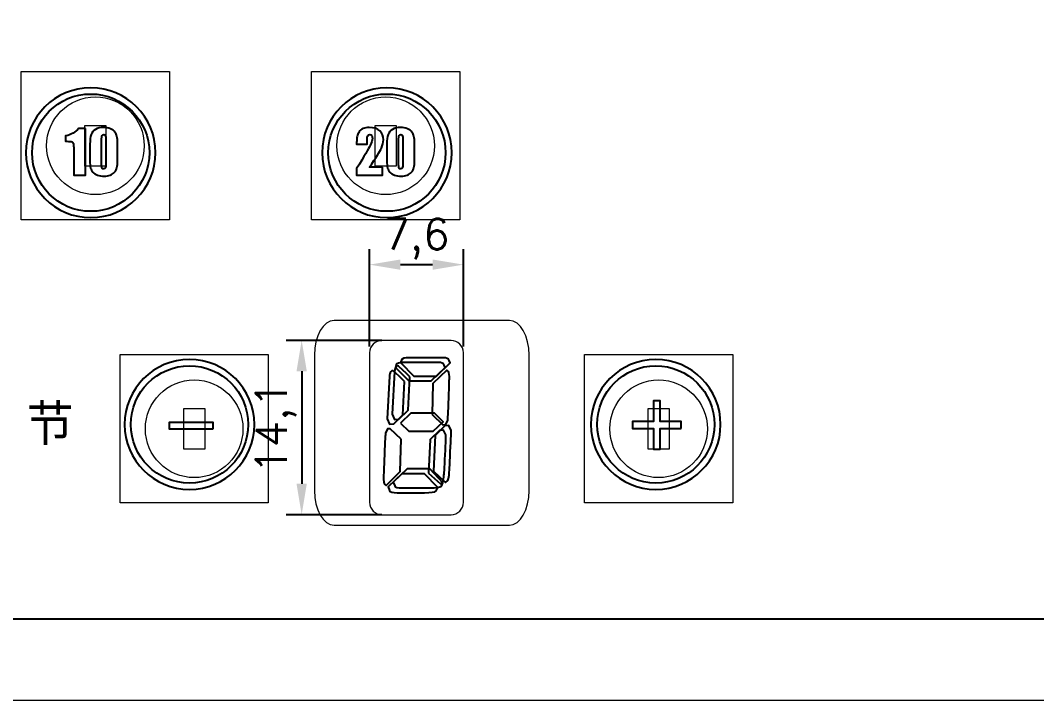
# Model space of a CAD drawing. Header units: millimetres. Extents: x 1003 to 1574, y -7 to 383.
# Drawn here: x 1047.3 to 1129.6, y 63.8 to 118.8 of the extents above; entities that cross this region are included whole.
import ezdxf

# ---------------------------------------------------------------- set-up
doc = ezdxf.new("R2010")
doc.units = ezdxf.units.MM
doc.layers.add('1', color=7, linetype='Continuous')
doc.layers.add('layer 1', color=7, linetype='Continuous')
doc.styles.add('0', font='', dxfattribs={"height": 1})
doc.styles.get("Standard").update_dxf_attribs({"font": 'txt', "bigfont": 'gbcbig.shx'})
doc.styles.get('0').set_extended_font_data('txt.shx')
doc.dimstyles.new('ISO-25', dxfattribs={"dimtxt": 2.5, "dimasz": 2.5, "dimexe": 1.25, "dimexo": 0.625, "dimtad": 1, "dimtxsty": 'Standard', "dimcen": 2.5, "dimadec": 0, "dimazin": 0, "dimtfac": 1, "dimtmove": 0, "dimatfit": 3, "dimfxl": 0, "dimarcsym": 0})

# ---------------------------------------------------------------- blocks, each defined once
blk = doc.blocks.new('111')
at = {"layer": 'layer 1', "color": 1}
for points, knots in [([(581.58, 281.308), (574.092, 282.419), (568.226, 288.689), (567.735, 296.362), (567.735, 296.362), (567.735, 296.362), (567.735, 365.578), (567.735, 365.578), (567.735, 365.578), (568.277, 374.047), (575.367, 380.808), (583.958, 380.808), (583.958, 380.808), (583.958, 380.808), (760.978, 380.808), (760.978, 380.808), (760.978, 380.808), (769.919, 380.808), (777.235, 373.486), (777.235, 364.537), (777.235, 364.537), (777.235, 364.537), (777.235, 297.403), (777.235, 297.403), (777.235, 297.403), (777.235, 289.262), (771.181, 282.469), (763.356, 281.308), (763.356, 281.308), (763.356, 281.308), (581.58, 281.308), (581.58, 281.308)], [0, 0, 0, 0, 0.111111, 0.111111, 0.111111, 0.111111, 0.222222, 0.222222, 0.222222, 0.222222, 0.333333, 0.333333, 0.333333, 0.333333, 0.444444, 0.444444, 0.444444, 0.444444, 0.555556, 0.555556, 0.555556, 0.555556, 0.666667, 0.666667, 0.666667, 0.666667, 0.777778, 0.777778, 0.777778, 0.777778, 1, 1, 1, 1]), ([(613.344, 313.77), (610.447, 313.77), (608.09, 316.127), (608.09, 319.024), (608.09, 319.024), (608.09, 321.921), (610.447, 324.278), (613.344, 324.278), (613.344, 324.278), (616.241, 324.278), (618.598, 321.921), (618.598, 319.024), (618.598, 319.024), (618.598, 316.127), (616.241, 313.77), (613.344, 313.77)], [0, 0, 0, 0, 0.2, 0.2, 0.2, 0.2, 0.4, 0.4, 0.4, 0.4, 0.6, 0.6, 0.6, 0.6, 1, 1, 1, 1]), ([(637.325, 313.77), (634.428, 313.77), (632.071, 316.127), (632.071, 319.024), (632.071, 319.024), (632.071, 321.921), (634.428, 324.278), (637.325, 324.278), (637.325, 324.278), (640.223, 324.278), (642.58, 321.921), (642.58, 319.024), (642.58, 319.024), (642.58, 316.127), (640.223, 313.77), (637.325, 313.77)], [0, 0, 0, 0, 0.2, 0.2, 0.2, 0.2, 0.4, 0.4, 0.4, 0.4, 0.6, 0.6, 0.6, 0.6, 1, 1, 1, 1]), ([(613.344, 323.77), (610.727, 323.77), (608.598, 321.641), (608.598, 319.024), (608.598, 319.024), (608.598, 316.407), (610.727, 314.278), (613.344, 314.278), (613.344, 314.278), (615.961, 314.278), (618.09, 316.407), (618.09, 319.024), (618.09, 319.024), (618.09, 321.641), (615.961, 323.77), (613.344, 323.77)], [0, 0, 0, 0, 0.2, 0.2, 0.2, 0.2, 0.4, 0.4, 0.4, 0.4, 0.6, 0.6, 0.6, 0.6, 1, 1, 1, 1]), ([(637.325, 323.77), (634.708, 323.77), (632.579, 321.641), (632.579, 319.024), (632.579, 319.024), (632.579, 316.407), (634.708, 314.278), (637.325, 314.278), (637.325, 314.278), (639.943, 314.278), (642.072, 316.407), (642.072, 319.024), (642.072, 319.024), (642.072, 321.641), (639.943, 323.77), (637.325, 323.77)], [0, 0, 0, 0, 0.2, 0.2, 0.2, 0.2, 0.4, 0.4, 0.4, 0.4, 0.6, 0.6, 0.6, 0.6, 1, 1, 1, 1]), ([(612.912, 320.993), (612.912, 320.993), (612.912, 317.2), (612.912, 317.2), (612.912, 317.2), (612.912, 317.2), (611.965, 317.2), (611.965, 317.2), (611.965, 317.2), (611.965, 317.2), (611.965, 319.233), (611.965, 319.233), (611.965, 319.233), (611.965, 319.527), (611.958, 319.703), (611.944, 319.763), (611.944, 319.763), (611.93, 319.822), (611.891, 319.867), (611.828, 319.898), (611.828, 319.898), (611.765, 319.928), (611.624, 319.943), (611.405, 319.943), (611.405, 319.943), (611.405, 319.943), (611.312, 319.943), (611.312, 319.943), (611.312, 319.943), (611.312, 319.943), (611.312, 320.385), (611.312, 320.385), (611.312, 320.385), (611.769, 320.484), (612.117, 320.686), (612.354, 320.993), (612.354, 320.993), (612.354, 320.993), (612.912, 320.993), (612.912, 320.993)], [0, 0, 0, 0, 0.090909, 0.090909, 0.090909, 0.090909, 0.181818, 0.181818, 0.181818, 0.181818, 0.272727, 0.272727, 0.272727, 0.272727, 0.363636, 0.363636, 0.363636, 0.363636, 0.454545, 0.454545, 0.454545, 0.454545, 0.545455, 0.545455, 0.545455, 0.545455, 0.636364, 0.636364, 0.636364, 0.636364, 0.727273, 0.727273, 0.727273, 0.727273, 0.818182, 0.818182, 0.818182, 0.818182, 1, 1, 1, 1]), ([(615.512, 319.709), (615.512, 319.709), (615.512, 318.444), (615.512, 318.444), (615.512, 318.444), (615.512, 318.156), (615.497, 317.947), (615.465, 317.815), (615.465, 317.815), (615.434, 317.685), (615.37, 317.562), (615.271, 317.448), (615.271, 317.448), (615.173, 317.334), (615.054, 317.252), (614.915, 317.202), (614.915, 317.202), (614.776, 317.152), (614.62, 317.126), (614.448, 317.126), (614.448, 317.126), (614.222, 317.126), (614.034, 317.153), (613.884, 317.205), (613.884, 317.205), (613.734, 317.257), (613.614, 317.339), (613.526, 317.45), (613.526, 317.45), (613.437, 317.561), (613.374, 317.678), (613.336, 317.801), (613.336, 317.801), (613.298, 317.923), (613.28, 318.118), (613.28, 318.385), (613.28, 318.385), (613.28, 318.385), (613.28, 319.709), (613.28, 319.709), (613.28, 319.709), (613.28, 320.057), (613.31, 320.318), (613.37, 320.491), (613.37, 320.491), (613.43, 320.665), (613.549, 320.803), (613.728, 320.909), (613.728, 320.909), (613.907, 321.013), (614.124, 321.065), (614.379, 321.065), (614.379, 321.065), (614.586, 321.065), (614.772, 321.029), (614.936, 320.957), (614.936, 320.957), (615.1, 320.884), (615.222, 320.795), (615.304, 320.691), (615.304, 320.691), (615.385, 320.586), (615.44, 320.468), (615.469, 320.337), (615.469, 320.337), (615.498, 320.205), (615.512, 319.996), (615.512, 319.709)], [0, 0, 0, 0, 0.055556, 0.055556, 0.055556, 0.055556, 0.111111, 0.111111, 0.111111, 0.111111, 0.166667, 0.166667, 0.166667, 0.166667, 0.222222, 0.222222, 0.222222, 0.222222, 0.277778, 0.277778, 0.277778, 0.277778, 0.333333, 0.333333, 0.333333, 0.333333, 0.388889, 0.388889, 0.388889, 0.388889, 0.444444, 0.444444, 0.444444, 0.444444, 0.5, 0.5, 0.5, 0.5, 0.555556, 0.555556, 0.555556, 0.555556, 0.611111, 0.611111, 0.611111, 0.611111, 0.666667, 0.666667, 0.666667, 0.666667, 0.722222, 0.722222, 0.722222, 0.722222, 0.777778, 0.777778, 0.777778, 0.777778, 0.833333, 0.833333, 0.833333, 0.833333, 0.888889, 0.888889, 0.888889, 0.888889, 1, 1, 1, 1]), ([(636.957, 317.846), (636.957, 317.846), (636.957, 317.2), (636.957, 317.2), (636.957, 317.2), (636.957, 317.2), (634.875, 317.2), (634.875, 317.2), (634.875, 317.2), (634.875, 317.2), (634.875, 317.74), (634.875, 317.74), (634.875, 317.74), (635.492, 318.75), (635.859, 319.374), (635.975, 319.614), (635.975, 319.614), (636.092, 319.854), (636.149, 320.041), (636.149, 320.175), (636.149, 320.175), (636.149, 320.278), (636.132, 320.355), (636.097, 320.406), (636.097, 320.406), (636.062, 320.456), (636.008, 320.482), (635.936, 320.482), (635.936, 320.482), (635.864, 320.482), (635.81, 320.454), (635.776, 320.397), (635.776, 320.397), (635.74, 320.341), (635.723, 320.23), (635.723, 320.062), (635.723, 320.062), (635.723, 320.062), (635.723, 319.702), (635.723, 319.702), (635.723, 319.702), (635.723, 319.702), (634.875, 319.702), (634.875, 319.702), (634.875, 319.702), (634.875, 319.702), (634.875, 319.84), (634.875, 319.84), (634.875, 319.84), (634.875, 320.052), (634.885, 320.22), (634.907, 320.342), (634.907, 320.342), (634.929, 320.465), (634.983, 320.586), (635.069, 320.705), (635.069, 320.705), (635.155, 320.823), (635.266, 320.913), (635.404, 320.974), (635.404, 320.974), (635.542, 321.035), (635.706, 321.065), (635.899, 321.065), (635.899, 321.065), (636.275, 321.065), (636.56, 320.972), (636.752, 320.786), (636.752, 320.786), (636.945, 320.599), (637.042, 320.363), (637.042, 320.076), (637.042, 320.076), (637.042, 319.859), (636.987, 319.63), (636.879, 319.388), (636.879, 319.388), (636.77, 319.146), (636.45, 318.632), (635.919, 317.846), (635.919, 317.846), (635.919, 317.846), (636.957, 317.846), (636.957, 317.846)], [0, 0, 0, 0, 0.045455, 0.045455, 0.045455, 0.045455, 0.090909, 0.090909, 0.090909, 0.090909, 0.136364, 0.136364, 0.136364, 0.136364, 0.181818, 0.181818, 0.181818, 0.181818, 0.227273, 0.227273, 0.227273, 0.227273, 0.272727, 0.272727, 0.272727, 0.272727, 0.318182, 0.318182, 0.318182, 0.318182, 0.363636, 0.363636, 0.363636, 0.363636, 0.409091, 0.409091, 0.409091, 0.409091, 0.454545, 0.454545, 0.454545, 0.454545, 0.5, 0.5, 0.5, 0.5, 0.545455, 0.545455, 0.545455, 0.545455, 0.590909, 0.590909, 0.590909, 0.590909, 0.636364, 0.636364, 0.636364, 0.636364, 0.681818, 0.681818, 0.681818, 0.681818, 0.727273, 0.727273, 0.727273, 0.727273, 0.772727, 0.772727, 0.772727, 0.772727, 0.818182, 0.818182, 0.818182, 0.818182, 0.863636, 0.863636, 0.863636, 0.863636, 0.909091, 0.909091, 0.909091, 0.909091, 1, 1, 1, 1]), ([(639.558, 319.709), (639.558, 319.709), (639.558, 318.444), (639.558, 318.444), (639.558, 318.444), (639.558, 318.156), (639.543, 317.947), (639.511, 317.815), (639.511, 317.815), (639.48, 317.685), (639.415, 317.562), (639.317, 317.448), (639.317, 317.448), (639.218, 317.334), (639.1, 317.252), (638.961, 317.202), (638.961, 317.202), (638.822, 317.152), (638.666, 317.126), (638.494, 317.126), (638.494, 317.126), (638.268, 317.126), (638.08, 317.153), (637.93, 317.205), (637.93, 317.205), (637.78, 317.257), (637.661, 317.339), (637.571, 317.45), (637.571, 317.45), (637.482, 317.561), (637.419, 317.678), (637.382, 317.801), (637.382, 317.801), (637.344, 317.923), (637.325, 318.118), (637.325, 318.385), (637.325, 318.385), (637.325, 318.385), (637.325, 319.709), (637.325, 319.709), (637.325, 319.709), (637.325, 320.057), (637.355, 320.318), (637.415, 320.491), (637.415, 320.491), (637.476, 320.665), (637.595, 320.803), (637.774, 320.909), (637.774, 320.909), (637.953, 321.013), (638.17, 321.065), (638.424, 321.065), (638.424, 321.065), (638.632, 321.065), (638.818, 321.029), (638.982, 320.957), (638.982, 320.957), (639.146, 320.884), (639.268, 320.795), (639.35, 320.691), (639.35, 320.691), (639.431, 320.586), (639.486, 320.468), (639.515, 320.337), (639.515, 320.337), (639.544, 320.205), (639.558, 319.996), (639.558, 319.709)], [0, 0, 0, 0, 0.055556, 0.055556, 0.055556, 0.055556, 0.111111, 0.111111, 0.111111, 0.111111, 0.166667, 0.166667, 0.166667, 0.166667, 0.222222, 0.222222, 0.222222, 0.222222, 0.277778, 0.277778, 0.277778, 0.277778, 0.333333, 0.333333, 0.333333, 0.333333, 0.388889, 0.388889, 0.388889, 0.388889, 0.444444, 0.444444, 0.444444, 0.444444, 0.5, 0.5, 0.5, 0.5, 0.555556, 0.555556, 0.555556, 0.555556, 0.611111, 0.611111, 0.611111, 0.611111, 0.666667, 0.666667, 0.666667, 0.666667, 0.722222, 0.722222, 0.722222, 0.722222, 0.777778, 0.777778, 0.777778, 0.777778, 0.833333, 0.833333, 0.833333, 0.833333, 0.888889, 0.888889, 0.888889, 0.888889, 1, 1, 1, 1]), ([(614.566, 320.027), (614.566, 320.229), (614.556, 320.355), (614.537, 320.406), (614.537, 320.406), (614.517, 320.457), (614.471, 320.482), (614.399, 320.482), (614.399, 320.482), (614.329, 320.482), (614.283, 320.455), (614.26, 320.401), (614.26, 320.401), (614.237, 320.347), (614.226, 320.223), (614.226, 320.027), (614.226, 320.027), (614.226, 320.027), (614.226, 318.177), (614.226, 318.177), (614.226, 318.177), (614.226, 317.956), (614.236, 317.824), (614.258, 317.778), (614.258, 317.778), (614.279, 317.733), (614.324, 317.71), (614.395, 317.71), (614.395, 317.71), (614.465, 317.71), (614.511, 317.737), (614.533, 317.79), (614.533, 317.79), (614.555, 317.843), (614.566, 317.963), (614.566, 318.148), (614.566, 318.148), (614.566, 318.148), (614.566, 320.027), (614.566, 320.027)], [0, 0, 0, 0, 0.090909, 0.090909, 0.090909, 0.090909, 0.181818, 0.181818, 0.181818, 0.181818, 0.272727, 0.272727, 0.272727, 0.272727, 0.363636, 0.363636, 0.363636, 0.363636, 0.454545, 0.454545, 0.454545, 0.454545, 0.545455, 0.545455, 0.545455, 0.545455, 0.636364, 0.636364, 0.636364, 0.636364, 0.727273, 0.727273, 0.727273, 0.727273, 0.818182, 0.818182, 0.818182, 0.818182, 1, 1, 1, 1]), ([(638.612, 320.027), (638.612, 320.229), (638.602, 320.355), (638.582, 320.406), (638.582, 320.406), (638.563, 320.457), (638.517, 320.482), (638.445, 320.482), (638.445, 320.482), (638.375, 320.482), (638.328, 320.455), (638.306, 320.401), (638.306, 320.401), (638.283, 320.347), (638.272, 320.223), (638.272, 320.027), (638.272, 320.027), (638.272, 320.027), (638.272, 318.177), (638.272, 318.177), (638.272, 318.177), (638.272, 317.956), (638.283, 317.824), (638.303, 317.778), (638.303, 317.778), (638.325, 317.733), (638.37, 317.71), (638.441, 317.71), (638.441, 317.71), (638.511, 317.71), (638.557, 317.737), (638.579, 317.79), (638.579, 317.79), (638.601, 317.843), (638.612, 317.963), (638.612, 318.148), (638.612, 318.148), (638.612, 318.148), (638.612, 320.027), (638.612, 320.027)], [0, 0, 0, 0, 0.090909, 0.090909, 0.090909, 0.090909, 0.181818, 0.181818, 0.181818, 0.181818, 0.272727, 0.272727, 0.272727, 0.272727, 0.363636, 0.363636, 0.363636, 0.363636, 0.454545, 0.454545, 0.454545, 0.454545, 0.545455, 0.545455, 0.545455, 0.545455, 0.636364, 0.636364, 0.636364, 0.636364, 0.727273, 0.727273, 0.727273, 0.727273, 0.818182, 0.818182, 0.818182, 0.818182, 1, 1, 1, 1]), ([(621.34, 291.78), (618.443, 291.78), (616.086, 294.137), (616.086, 297.034), (616.086, 297.034), (616.086, 299.931), (618.443, 302.288), (621.34, 302.288), (621.34, 302.288), (624.237, 302.288), (626.594, 299.931), (626.594, 297.034), (626.594, 297.034), (626.594, 294.137), (624.237, 291.78), (621.34, 291.78)], [0, 0, 0, 0, 0.2, 0.2, 0.2, 0.2, 0.4, 0.4, 0.4, 0.4, 0.6, 0.6, 0.6, 0.6, 1, 1, 1, 1]), ([(641.339, 300.942), (641.339, 300.942), (639.516, 300.942), (639.516, 300.942), (639.516, 300.942), (639.516, 300.942), (638.424, 302.034), (638.424, 302.034), (638.424, 302.034), (638.424, 302.034), (638.492, 302.246), (638.492, 302.246), (638.492, 302.246), (638.534, 302.368), (638.752, 302.432), (639.15, 302.432), (639.15, 302.432), (639.15, 302.432), (641.904, 302.432), (641.904, 302.432), (641.904, 302.432), (642.16, 302.432), (642.317, 302.36), (642.374, 302.22), (642.374, 302.22), (642.374, 302.22), (642.454, 302.028), (642.454, 302.028), (642.454, 302.028), (642.454, 302.028), (641.339, 300.942), (641.339, 300.942)], [0, 0, 0, 0, 0.111111, 0.111111, 0.111111, 0.111111, 0.222222, 0.222222, 0.222222, 0.222222, 0.333333, 0.333333, 0.333333, 0.333333, 0.444444, 0.444444, 0.444444, 0.444444, 0.555556, 0.555556, 0.555556, 0.555556, 0.666667, 0.666667, 0.666667, 0.666667, 0.777778, 0.777778, 0.777778, 0.777778, 1, 1, 1, 1]), ([(659.092, 291.78), (656.195, 291.78), (653.838, 294.137), (653.838, 297.034), (653.838, 297.034), (653.838, 299.931), (656.195, 302.288), (659.092, 302.288), (659.092, 302.288), (661.989, 302.288), (664.346, 299.931), (664.346, 297.034), (664.346, 297.034), (664.346, 294.137), (661.989, 291.78), (659.092, 291.78)], [0, 0, 0, 0, 0.2, 0.2, 0.2, 0.2, 0.4, 0.4, 0.4, 0.4, 0.6, 0.6, 0.6, 0.6, 1, 1, 1, 1]), ([(621.34, 301.78), (618.723, 301.78), (616.594, 299.651), (616.594, 297.034), (616.594, 297.034), (616.594, 294.417), (618.723, 292.288), (621.34, 292.288), (621.34, 292.288), (623.957, 292.288), (626.086, 294.417), (626.086, 297.034), (626.086, 297.034), (626.086, 299.651), (623.957, 301.78), (621.34, 301.78)], [0, 0, 0, 0, 0.2, 0.2, 0.2, 0.2, 0.4, 0.4, 0.4, 0.4, 0.6, 0.6, 0.6, 0.6, 1, 1, 1, 1]), ([(639.182, 300.893), (639.182, 300.893), (639.044, 298.197), (639.044, 298.197), (639.044, 298.197), (639.044, 298.197), (638.301, 297.464), (638.301, 297.464), (638.301, 297.464), (638.301, 297.464), (637.948, 297.432), (637.948, 297.432), (637.948, 297.432), (637.948, 297.432), (637.761, 297.86), (637.761, 297.86), (637.761, 297.86), (637.761, 297.86), (637.941, 301.314), (637.941, 301.314), (637.941, 301.314), (637.95, 301.452), (637.99, 301.573), (638.064, 301.681), (638.064, 301.681), (638.106, 301.738), (638.149, 301.767), (638.195, 301.767), (638.195, 301.767), (638.236, 301.767), (638.28, 301.746), (638.325, 301.707), (638.325, 301.707), (638.325, 301.707), (638.896, 301.173), (638.896, 301.173), (638.896, 301.173), (638.896, 301.173), (639.182, 300.893), (639.182, 300.893)], [0, 0, 0, 0, 0.090909, 0.090909, 0.090909, 0.090909, 0.181818, 0.181818, 0.181818, 0.181818, 0.272727, 0.272727, 0.272727, 0.272727, 0.363636, 0.363636, 0.363636, 0.363636, 0.454545, 0.454545, 0.454545, 0.454545, 0.545455, 0.545455, 0.545455, 0.545455, 0.636364, 0.636364, 0.636364, 0.636364, 0.727273, 0.727273, 0.727273, 0.727273, 0.818182, 0.818182, 0.818182, 0.818182, 1, 1, 1, 1]), ([(659.092, 301.78), (656.475, 301.78), (654.346, 299.651), (654.346, 297.034), (654.346, 297.034), (654.346, 294.417), (656.475, 292.288), (659.092, 292.288), (659.092, 292.288), (661.709, 292.288), (663.838, 294.417), (663.838, 297.034), (663.838, 297.034), (663.838, 299.651), (661.709, 301.78), (659.092, 301.78)], [0, 0, 0, 0, 0.2, 0.2, 0.2, 0.2, 0.4, 0.4, 0.4, 0.4, 0.6, 0.6, 0.6, 0.6, 1, 1, 1, 1]), ([(661.147, 296.707), (661.147, 296.707), (659.437, 296.707), (659.437, 296.707), (659.437, 296.707), (659.437, 296.707), (659.437, 295.025), (659.437, 295.025), (659.437, 295.025), (659.437, 295.025), (658.907, 295.025), (658.907, 295.025), (658.907, 295.025), (658.907, 295.025), (658.907, 296.707), (658.907, 296.707), (658.907, 296.707), (658.907, 296.707), (657.209, 296.707), (657.209, 296.707), (657.209, 296.707), (657.209, 296.707), (657.209, 297.268), (657.209, 297.268), (657.209, 297.268), (657.209, 297.268), (658.907, 297.268), (658.907, 297.268), (658.907, 297.268), (658.907, 297.268), (658.907, 298.95), (658.907, 298.95), (658.907, 298.95), (658.907, 298.95), (659.437, 298.95), (659.437, 298.95), (659.437, 298.95), (659.437, 298.95), (659.437, 297.268), (659.437, 297.268), (659.437, 297.268), (659.437, 297.268), (661.147, 297.268), (661.147, 297.268), (661.147, 297.268), (661.147, 297.268), (661.147, 296.707), (661.147, 296.707)], [0, 0, 0, 0, 0.076923, 0.076923, 0.076923, 0.076923, 0.153846, 0.153846, 0.153846, 0.153846, 0.230769, 0.230769, 0.230769, 0.230769, 0.307692, 0.307692, 0.307692, 0.307692, 0.384615, 0.384615, 0.384615, 0.384615, 0.461538, 0.461538, 0.461538, 0.461538, 0.538462, 0.538462, 0.538462, 0.538462, 0.615385, 0.615385, 0.615385, 0.615385, 0.692308, 0.692308, 0.692308, 0.692308, 0.769231, 0.769231, 0.769231, 0.769231, 0.846154, 0.846154, 0.846154, 0.846154, 1, 1, 1, 1]), ([(638.431, 297.143), (638.431, 297.143), (639.256, 297.953), (639.256, 297.953), (639.256, 297.953), (639.256, 297.953), (641.184, 297.953), (641.184, 297.953), (641.184, 297.953), (641.184, 297.953), (641.885, 297.234), (641.885, 297.234), (641.885, 297.234), (641.885, 297.234), (641.059, 296.478), (641.059, 296.478), (641.059, 296.478), (641.059, 296.478), (639.105, 296.484), (639.105, 296.484), (639.105, 296.484), (639.105, 296.484), (638.431, 297.143), (638.431, 297.143)], [0, 0, 0, 0, 0.142857, 0.142857, 0.142857, 0.142857, 0.285714, 0.285714, 0.285714, 0.285714, 0.428571, 0.428571, 0.428571, 0.428571, 0.571429, 0.571429, 0.571429, 0.571429, 0.714286, 0.714286, 0.714286, 0.714286, 1, 1, 1, 1]), ([(623.244, 296.685), (623.244, 296.685), (619.687, 296.685), (619.687, 296.685), (619.687, 296.685), (619.687, 296.685), (619.687, 297.178), (619.687, 297.178), (619.687, 297.178), (619.687, 297.178), (623.244, 297.178), (623.244, 297.178), (623.244, 297.178), (623.244, 297.178), (623.244, 296.685), (623.244, 296.685)], [0, 0, 0, 0, 0.2, 0.2, 0.2, 0.2, 0.4, 0.4, 0.4, 0.4, 0.6, 0.6, 0.6, 0.6, 1, 1, 1, 1]), ([(641.104, 293.261), (641.104, 293.261), (641.239, 296.137), (641.239, 296.137), (641.239, 296.137), (641.239, 296.137), (642.003, 296.918), (642.003, 296.918), (642.003, 296.918), (642.003, 296.918), (642.331, 296.944), (642.331, 296.944), (642.331, 296.944), (642.331, 296.944), (642.524, 296.552), (642.524, 296.552), (642.524, 296.552), (642.533, 296.539), (642.509, 295.961), (642.458, 294.818), (642.458, 294.818), (642.406, 293.675), (642.371, 293.085), (642.357, 293.043), (642.357, 293.043), (642.361, 292.89), (642.329, 292.708), (642.264, 292.496), (642.264, 292.496), (642.264, 292.496), (642.071, 292.329), (642.071, 292.329), (642.071, 292.329), (642.071, 292.329), (641.104, 293.261), (641.104, 293.261)], [0, 0, 0, 0, 0.1, 0.1, 0.1, 0.1, 0.2, 0.2, 0.2, 0.2, 0.3, 0.3, 0.3, 0.3, 0.4, 0.4, 0.4, 0.4, 0.5, 0.5, 0.5, 0.5, 0.6, 0.6, 0.6, 0.6, 0.7, 0.7, 0.7, 0.7, 0.8, 0.8, 0.8, 0.8, 1, 1, 1, 1]), ([(638.951, 293.428), (638.951, 293.428), (640.786, 293.428), (640.786, 293.428), (640.786, 293.428), (640.786, 293.428), (641.86, 292.31), (641.86, 292.31), (641.86, 292.31), (641.86, 292.31), (641.736, 292.031), (641.736, 292.031), (641.736, 292.031), (641.629, 291.94), (641.313, 291.895), (640.793, 291.895), (640.793, 291.895), (640.793, 291.895), (638.561, 291.895), (638.561, 291.895), (638.561, 291.895), (638.202, 291.895), (637.999, 291.95), (637.952, 292.063), (637.952, 292.063), (637.952, 292.063), (637.835, 292.361), (637.835, 292.361), (637.835, 292.361), (637.835, 292.361), (638.951, 293.428), (638.951, 293.428)], [0, 0, 0, 0, 0.111111, 0.111111, 0.111111, 0.111111, 0.222222, 0.222222, 0.222222, 0.222222, 0.333333, 0.333333, 0.333333, 0.333333, 0.444444, 0.444444, 0.444444, 0.444444, 0.555556, 0.555556, 0.555556, 0.555556, 0.666667, 0.666667, 0.666667, 0.666667, 0.777778, 0.777778, 0.777778, 0.777778, 1, 1, 1, 1])]:
    blk.add_open_spline(points, degree=3, knots=knots, dxfattribs=at)
at = {"layer": 'layer 1', "color": 1, "lineweight": 20}
blk.add_open_spline([(647.236, 288.873), (647.236, 288.873), (633.051, 288.873), (633.051, 288.873), (633.051, 288.873), (632.172, 288.873), (631.452, 290.144), (631.452, 291.696), (631.452, 291.696), (631.452, 291.696), (631.452, 302.632), (631.452, 302.632), (631.452, 302.632), (631.452, 304.184), (632.172, 305.454), (633.051, 305.454), (633.051, 305.454), (633.051, 305.454), (647.236, 305.454), (647.236, 305.454), (647.236, 305.454), (648.115, 305.454), (648.834, 304.184), (648.834, 302.632), (648.834, 302.632), (648.834, 302.632), (648.834, 291.696), (648.834, 291.696), (648.834, 291.696), (648.834, 290.144), (648.115, 288.873), (647.236, 288.873)], degree=3, knots=[0, 0, 0, 0, 0.111111, 0.111111, 0.111111, 0.111111, 0.222222, 0.222222, 0.222222, 0.222222, 0.333333, 0.333333, 0.333333, 0.333333, 0.444444, 0.444444, 0.444444, 0.444444, 0.555556, 0.555556, 0.555556, 0.555556, 0.666667, 0.666667, 0.666667, 0.666667, 0.777778, 0.777778, 0.777778, 0.777778, 1, 1, 1, 1], dxfattribs=at)
at = {"layer": 'layer 1', "color": 1, "style": '0', "width": 0.956604}
blk.add_text('节', height=2.921, dxfattribs=at).set_placement((608.152, 295.67))
blk = doc.blocks.new('*D22')
at = {"color": 0, "lineweight": -2}
for p, q in [((1075.54, 92.41), (1075.54, 100.285)), ((1083.14, 92.41), (1083.14, 100.285)), ((1078.04, 99.035), (1080.64, 99.035))]:
    blk.add_line(p, q, dxfattribs=at)
at = {"color": 0}
for points in [[(1078.04, 99.452), (1078.04, 98.619), (1075.54, 99.035)], [(1080.64, 99.452), (1080.64, 98.619), (1083.14, 99.035)]]:
    blk.add_solid(points, dxfattribs=at)
at = {"layer": 'Defpoints', "color": 0}
for p in [(1083.14, 99.035), (1075.54, 91.785), (1083.14, 91.785)]:
    blk.add_point(p, dxfattribs=at)
at = {"color": 0, "insert": (1079.34, 101.119), "char_height": 2.5, "attachment_point": 5}
blk.add_mtext('7,6', dxfattribs=at)
blk = doc.blocks.new('*D23')
at = {"color": 0, "lineweight": -2}
for p, q in [((1076.534, 92.901), (1068.794, 92.901)), ((1070.044, 90.401), (1070.044, 81.301)), ((1076.534, 78.801), (1068.794, 78.801))]:
    blk.add_line(p, q, dxfattribs=at)
at = {"color": 0}
for points in [[(1069.627, 90.401), (1070.46, 90.401), (1070.044, 92.901)], [(1069.627, 81.301), (1070.46, 81.301), (1070.044, 78.801)]]:
    blk.add_solid(points, dxfattribs=at)
at = {"layer": 'Defpoints', "color": 0}
for p in [(1077.159, 92.901), (1070.044, 78.801), (1077.159, 78.801)]:
    blk.add_point(p, dxfattribs=at)
at = {"color": 0, "insert": (1067.96, 85.851), "char_height": 2.5, "attachment_point": 5, "rotation": 90}
blk.add_mtext('14,1', dxfattribs=at)

msp = doc.modelspace()

# ---------------------------------------------------------------- linework, layer by layer
at = {"layer": '1', "color": 7, "linetype": 'Continuous', "lineweight": 18}
for p, q in [((1047.345, 114.652), (1059.345, 114.652)), ((1047.345, 102.652), (1047.345, 114.652)), ((1059.345, 114.652), (1059.345, 102.652)), ((1070.845, 114.652), (1082.845, 114.652)), ((1070.845, 102.652), (1070.845, 114.652)), ((1082.845, 114.652), (1082.845, 102.652)), ((1052.495, 107.002), (1052.495, 110.302)), ((1052.495, 110.302), (1054.195, 110.302)), ((1054.195, 110.302), (1054.195, 107.002)), ((1075.995, 107.002), (1075.995, 110.302)), ((1075.995, 110.302), (1077.695, 110.302)), ((1077.695, 110.302), (1077.695, 107.002)), ((1054.195, 107.002), (1052.495, 107.002)), ((1077.695, 107.002), (1075.995, 107.002)), ((1059.345, 102.652), (1047.345, 102.652)), ((1082.845, 102.652), (1070.845, 102.652)), ((1055.342, 91.752), (1067.342, 91.752)), ((1055.342, 79.752), (1055.342, 91.752)), ((1067.342, 91.752), (1067.342, 79.752)), ((1092.942, 91.752), (1104.942, 91.752)), ((1092.942, 79.752), (1092.942, 91.752)), ((1104.942, 91.752), (1104.942, 79.752)), ((1060.492, 87.402), (1062.192, 87.402)), ((1060.492, 84.102), (1060.492, 87.402)), ((1062.192, 87.402), (1062.192, 84.102)), ((1098.092, 84.102), (1098.092, 87.402)), ((1098.092, 87.402), (1099.792, 87.402)), ((1099.792, 87.402), (1099.792, 84.102)), ((1062.192, 84.102), (1060.492, 84.102)), ((1099.792, 84.102), (1098.092, 84.102)), ((1067.342, 79.752), (1055.342, 79.752)), ((1104.942, 79.752), (1092.942, 79.752)), ((1220.051, 63.752), (1005.951, 63.752))]:
    msp.add_line(p, q, dxfattribs=at)
for centre in [(1053.345, 108.652), (1076.845, 108.652), (1061.342, 85.752), (1098.942, 85.752)]:
    msp.add_circle(centre, 3.95, dxfattribs=at)
at = {"layer": 'layer 1', "color": 6, "lineweight": 20}
msp.add_open_spline([(1076.54, 92.901), (1076.54, 92.901), (1082.14, 92.901), (1082.14, 92.901), (1082.14, 92.901), (1082.69, 92.901), (1083.14, 92.451), (1083.14, 91.901), (1083.14, 91.901), (1083.14, 91.901), (1083.14, 79.801), (1083.14, 79.801), (1083.14, 79.801), (1083.14, 79.251), (1082.69, 78.801), (1082.14, 78.801), (1082.14, 78.801), (1082.14, 78.801), (1076.54, 78.801), (1076.54, 78.801), (1076.54, 78.801), (1075.99, 78.801), (1075.54, 79.251), (1075.54, 79.801), (1075.54, 79.801), (1075.54, 79.801), (1075.54, 91.901), (1075.54, 91.901), (1075.54, 91.901), (1075.54, 92.451), (1075.99, 92.901), (1076.54, 92.901)], degree=3, knots=[0, 0, 0, 0, 0.111111, 0.111111, 0.111111, 0.111111, 0.222222, 0.222222, 0.222222, 0.222222, 0.333333, 0.333333, 0.333333, 0.333333, 0.444444, 0.444444, 0.444444, 0.444444, 0.555556, 0.555556, 0.555556, 0.555556, 0.666667, 0.666667, 0.666667, 0.666667, 0.777778, 0.777778, 0.777778, 0.777778, 1, 1, 1, 1], dxfattribs=at)
at = {"layer": 'layer 1', "color": 6}
for points, knots in [([(1080.541, 89.629), (1080.541, 89.629), (1078.719, 89.629), (1078.719, 89.629), (1078.719, 89.629), (1078.719, 89.629), (1077.627, 90.721), (1077.627, 90.721), (1077.627, 90.721), (1077.627, 90.721), (1077.693, 90.934), (1077.693, 90.934), (1077.693, 90.934), (1077.736, 91.056), (1077.954, 91.119), (1078.352, 91.119), (1078.352, 91.119), (1078.352, 91.119), (1081.106, 91.119), (1081.106, 91.119), (1081.106, 91.119), (1081.362, 91.119), (1081.518, 91.047), (1081.576, 90.907), (1081.576, 90.907), (1081.576, 90.907), (1081.656, 90.715), (1081.656, 90.715), (1081.656, 90.715), (1081.656, 90.715), (1080.541, 89.629), (1080.541, 89.629)], [0, 0, 0, 0, 0.111111, 0.111111, 0.111111, 0.111111, 0.222222, 0.222222, 0.222222, 0.222222, 0.333333, 0.333333, 0.333333, 0.333333, 0.444444, 0.444444, 0.444444, 0.444444, 0.555556, 0.555556, 0.555556, 0.555556, 0.666667, 0.666667, 0.666667, 0.666667, 0.777778, 0.777778, 0.777778, 0.777778, 1, 1, 1, 1]), ([(1078.381, 89.581), (1078.381, 89.581), (1078.246, 86.884), (1078.246, 86.884), (1078.246, 86.884), (1078.246, 86.884), (1077.501, 86.151), (1077.501, 86.151), (1077.501, 86.151), (1077.501, 86.151), (1077.147, 86.12), (1077.147, 86.12), (1077.147, 86.12), (1077.147, 86.12), (1076.963, 86.547), (1076.963, 86.547), (1076.963, 86.547), (1076.963, 86.547), (1077.144, 90.002), (1077.144, 90.002), (1077.144, 90.002), (1077.15, 90.14), (1077.192, 90.26), (1077.266, 90.368), (1077.266, 90.368), (1077.308, 90.426), (1077.351, 90.454), (1077.397, 90.454), (1077.397, 90.454), (1077.437, 90.454), (1077.482, 90.434), (1077.526, 90.394), (1077.526, 90.394), (1077.526, 90.394), (1078.098, 89.86), (1078.098, 89.86), (1078.098, 89.86), (1078.098, 89.86), (1078.381, 89.581), (1078.381, 89.581)], [0, 0, 0, 0, 0.090909, 0.090909, 0.090909, 0.090909, 0.181818, 0.181818, 0.181818, 0.181818, 0.272727, 0.272727, 0.272727, 0.272727, 0.363636, 0.363636, 0.363636, 0.363636, 0.454545, 0.454545, 0.454545, 0.454545, 0.545455, 0.545455, 0.545455, 0.545455, 0.636364, 0.636364, 0.636364, 0.636364, 0.727273, 0.727273, 0.727273, 0.727273, 0.818182, 0.818182, 0.818182, 0.818182, 1, 1, 1, 1]), ([(1080.608, 86.914), (1080.608, 86.914), (1080.672, 89.413), (1080.672, 89.413), (1080.672, 89.413), (1080.672, 89.413), (1081.793, 90.493), (1081.793, 90.493), (1081.793, 90.493), (1081.793, 90.493), (1081.861, 90.454), (1081.861, 90.454), (1081.861, 90.454), (1081.957, 90.402), (1082.003, 90.241), (1082.003, 89.977), (1082.003, 89.977), (1082.003, 89.867), (1081.986, 89.28), (1081.948, 88.222), (1081.948, 88.222), (1081.906, 87.066), (1081.88, 86.472), (1081.868, 86.444), (1081.868, 86.444), (1081.868, 86.444), (1081.707, 86.091), (1081.707, 86.091), (1081.707, 86.091), (1081.707, 86.091), (1081.47, 86.071), (1081.47, 86.071), (1081.47, 86.071), (1081.47, 86.071), (1080.608, 86.914), (1080.608, 86.914)], [0, 0, 0, 0, 0.1, 0.1, 0.1, 0.1, 0.2, 0.2, 0.2, 0.2, 0.3, 0.3, 0.3, 0.3, 0.4, 0.4, 0.4, 0.4, 0.5, 0.5, 0.5, 0.5, 0.6, 0.6, 0.6, 0.6, 0.7, 0.7, 0.7, 0.7, 0.8, 0.8, 0.8, 0.8, 1, 1, 1, 1]), ([(1078.098, 84.899), (1078.098, 84.899), (1078.024, 82.306), (1078.024, 82.306), (1078.024, 82.306), (1078.024, 82.306), (1076.894, 81.165), (1076.894, 81.165), (1076.894, 81.165), (1076.894, 81.165), (1076.751, 81.264), (1076.751, 81.264), (1076.751, 81.264), (1076.703, 81.307), (1076.677, 81.519), (1076.677, 81.903), (1076.677, 81.903), (1076.677, 81.952), (1076.701, 82.53), (1076.746, 83.633), (1076.746, 83.633), (1076.79, 84.783), (1076.819, 85.368), (1076.832, 85.39), (1076.832, 85.39), (1076.832, 85.39), (1076.999, 85.743), (1076.999, 85.743), (1076.999, 85.743), (1076.999, 85.743), (1077.217, 85.747), (1077.217, 85.747), (1077.217, 85.747), (1077.217, 85.747), (1078.098, 84.899), (1078.098, 84.899)], [0, 0, 0, 0, 0.1, 0.1, 0.1, 0.1, 0.2, 0.2, 0.2, 0.2, 0.3, 0.3, 0.3, 0.3, 0.4, 0.4, 0.4, 0.4, 0.5, 0.5, 0.5, 0.5, 0.6, 0.6, 0.6, 0.6, 0.7, 0.7, 0.7, 0.7, 0.8, 0.8, 0.8, 0.8, 1, 1, 1, 1]), ([(1080.306, 82.164), (1080.306, 82.164), (1080.441, 84.873), (1080.441, 84.873), (1080.441, 84.873), (1080.441, 84.873), (1081.203, 85.606), (1081.203, 85.606), (1081.203, 85.606), (1081.203, 85.606), (1081.534, 85.631), (1081.534, 85.631), (1081.534, 85.631), (1081.534, 85.631), (1081.726, 85.264), (1081.726, 85.264), (1081.726, 85.264), (1081.732, 85.252), (1081.711, 84.708), (1081.66, 83.633), (1081.66, 83.633), (1081.607, 82.559), (1081.573, 82.001), (1081.556, 81.959), (1081.556, 81.959), (1081.561, 81.814), (1081.531, 81.643), (1081.466, 81.444), (1081.466, 81.444), (1081.466, 81.444), (1081.273, 81.289), (1081.273, 81.289), (1081.273, 81.289), (1081.273, 81.289), (1080.306, 82.164), (1080.306, 82.164)], [0, 0, 0, 0, 0.1, 0.1, 0.1, 0.1, 0.2, 0.2, 0.2, 0.2, 0.3, 0.3, 0.3, 0.3, 0.4, 0.4, 0.4, 0.4, 0.5, 0.5, 0.5, 0.5, 0.6, 0.6, 0.6, 0.6, 0.7, 0.7, 0.7, 0.7, 0.8, 0.8, 0.8, 0.8, 1, 1, 1, 1]), ([(1078.153, 82.115), (1078.153, 82.115), (1079.988, 82.115), (1079.988, 82.115), (1079.988, 82.115), (1079.988, 82.115), (1081.061, 80.997), (1081.061, 80.997), (1081.061, 80.997), (1081.061, 80.997), (1080.937, 80.719), (1080.937, 80.719), (1080.937, 80.719), (1080.831, 80.627), (1080.515, 80.582), (1079.994, 80.582), (1079.994, 80.582), (1079.994, 80.582), (1077.762, 80.582), (1077.762, 80.582), (1077.762, 80.582), (1077.404, 80.582), (1077.2, 80.638), (1077.154, 80.75), (1077.154, 80.75), (1077.154, 80.75), (1077.038, 81.049), (1077.038, 81.049), (1077.038, 81.049), (1077.038, 81.049), (1078.153, 82.115), (1078.153, 82.115)], [0, 0, 0, 0, 0.111111, 0.111111, 0.111111, 0.111111, 0.222222, 0.222222, 0.222222, 0.222222, 0.333333, 0.333333, 0.333333, 0.333333, 0.444444, 0.444444, 0.444444, 0.444444, 0.555556, 0.555556, 0.555556, 0.555556, 0.666667, 0.666667, 0.666667, 0.666667, 0.777778, 0.777778, 0.777778, 0.777778, 1, 1, 1, 1])]:
    msp.add_open_spline(points, degree=3, knots=knots, dxfattribs=at)

# ---------------------------------------------------------------- block references
at = {"color": 3}
msp.add_blockref('111', (439.621, -210.93), dxfattribs=at)

# ---------------------------------------------------------------- dimensions: what is measured, and where the dimension line sits
at = {"color": 4}
dim = msp.add_linear_dim(base=(1083.14, 99.035), p1=(1075.54, 91.785), p2=(1083.14, 91.785), dimstyle='ISO-25', dxfattribs=at)
dim.commit()
dim.dimension.update_dxf_attribs({"geometry": '*D22', "text_midpoint": (1079.34, 101.119)})
dim = msp.add_linear_dim(base=(1070.044, 78.801), p1=(1077.159, 92.901), p2=(1077.159, 78.801), angle=90, dimstyle='ISO-25', dxfattribs=at)
dim.commit()
dim.dimension.update_dxf_attribs({"geometry": '*D23', "text_midpoint": (1067.96, 85.851)})

doc.saveas('drawing.dxf')
